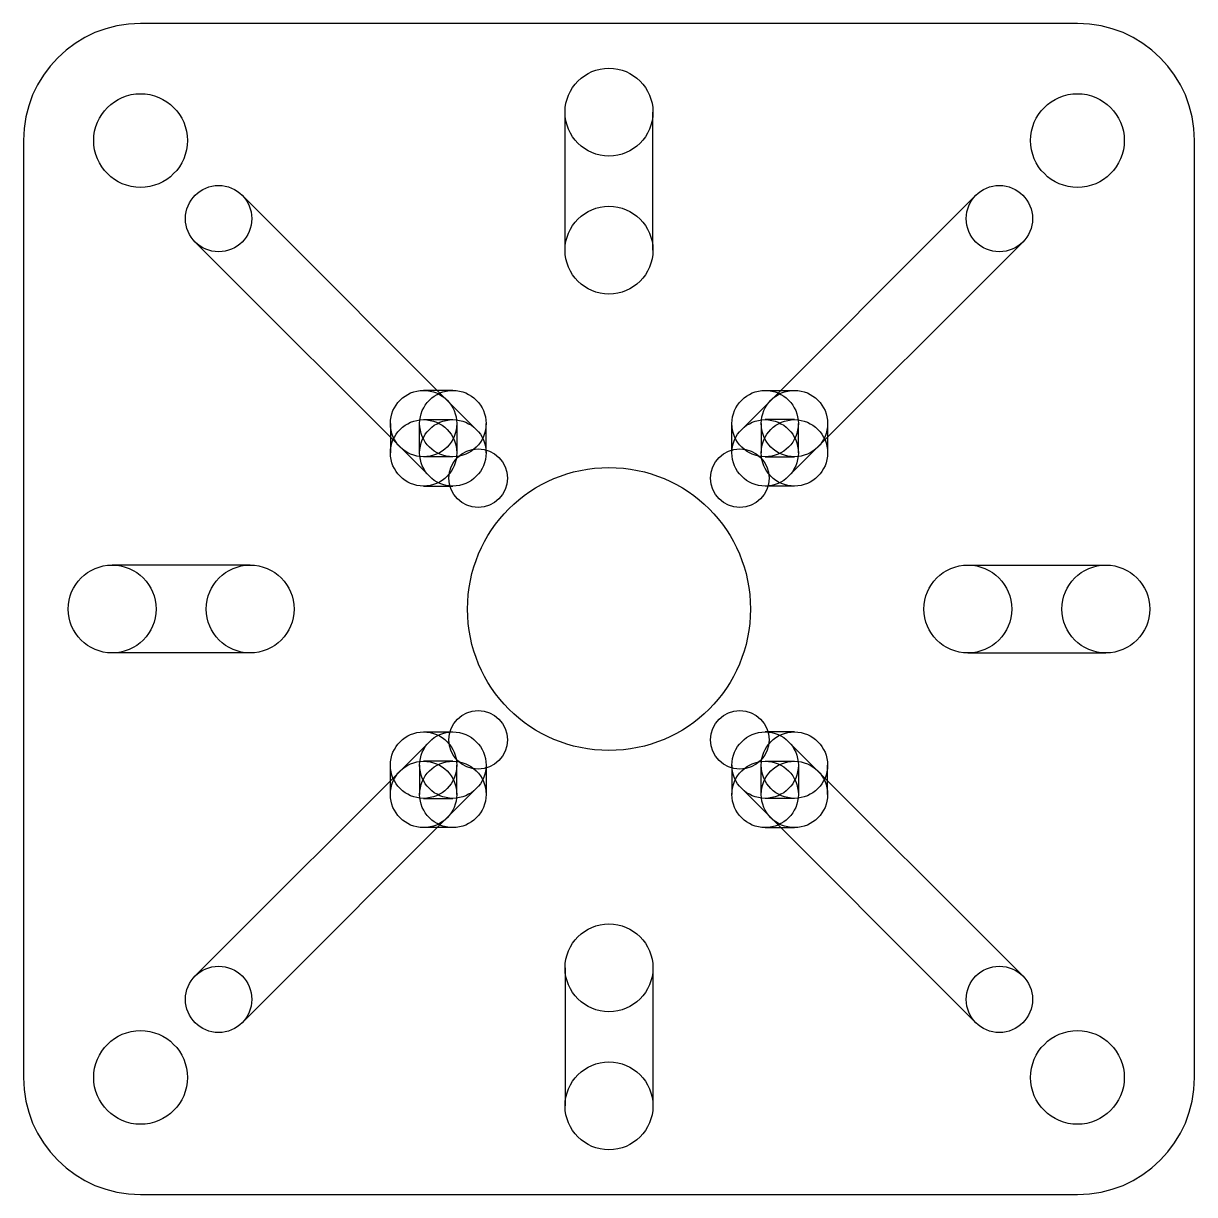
# Model space of a CAD drawing. Extents: x 0 to 60, y 0 to 60.
import ezdxf

# ---------------------------------------------------------------- set-up
doc = ezdxf.new("R2010")
doc.units = 0

msp = doc.modelspace()

# ---------------------------------------------------------------- linework, layer by layer
for p, q in [((54, 60), (6, 60)), ((27.75, 48.385), (27.75, 55.456)), ((32.25, 48.385), (32.25, 55.456)), ((0, 54), (0, 6)), ((60, 6), (60, 54)), ((23.202, 39.202), (11.202, 51.202)), ((36.798, 39.202), (48.798, 51.202)), ((20.798, 36.798), (8.798, 48.798)), ((39.202, 36.798), (51.202, 48.798)), ((22, 41.2), (20.5, 41.2)), ((38, 41.2), (39.5, 41.2)), ((20.5, 39.7), (22, 39.7)), ((39.5, 39.7), (38, 39.7)), ((18.8, 39.5), (18.8, 38)), ((20.3, 38), (20.3, 39.5)), ((22.2, 39.5), (22.2, 38)), ((23.7, 38), (23.7, 39.5)), ((36.3, 38), (36.3, 39.5)), ((37.8, 39.5), (37.8, 38)), ((39.7, 38), (39.7, 39.5)), ((41.2, 39.5), (41.2, 38)), ((22, 37.8), (20.5, 37.8)), ((38, 37.8), (39.5, 37.8)), ((20.5, 36.3), (22, 36.3)), ((39.5, 36.3), (38, 36.3)), ((11.615, 32.25), (4.544, 32.25)), ((48.385, 32.25), (55.456, 32.25)), ((11.615, 27.75), (4.544, 27.75)), ((48.385, 27.75), (55.456, 27.75)), ((20.5, 23.7), (22, 23.7)), ((39.5, 23.7), (38, 23.7)), ((20.798, 23.202), (8.798, 11.202)), ((39.202, 23.202), (51.202, 11.202)), ((22, 22.2), (20.5, 22.2)), ((38, 22.2), (39.5, 22.2)), ((18.8, 20.5), (18.8, 22)), ((20.3, 22), (20.3, 20.5)), ((22.2, 20.5), (22.2, 22)), ((23.7, 22), (23.7, 20.5)), ((36.3, 22), (36.3, 20.5)), ((37.8, 20.5), (37.8, 22)), ((39.7, 22), (39.7, 20.5)), ((41.2, 20.5), (41.2, 22)), ((23.202, 20.798), (11.202, 8.798)), ((36.798, 20.798), (48.798, 8.798)), ((20.5, 20.3), (22, 20.3)), ((39.5, 20.3), (38, 20.3)), ((22, 18.8), (20.5, 18.8)), ((38, 18.8), (39.5, 18.8)), ((27.75, 11.615), (27.75, 4.544)), ((32.25, 11.615), (32.25, 4.544)), ((6, 0), (54, 0))]:
    msp.add_line(p, q)
for centre, radius in [((30, 55.456), 2.25), ((6, 54), 2.4), ((54, 54), 2.4), ((10, 50), 1.7), ((50, 50), 1.7), ((30, 48.385), 2.25), ((20.5, 39.5), 1.7), ((20.5, 39.5), 1.7), ((22, 39.5), 1.7), ((22, 39.5), 1.7), ((38, 39.5), 1.7), ((38, 39.5), 1.7), ((39.5, 39.5), 1.7), ((39.5, 39.5), 1.7), ((20.5, 38), 1.7), ((20.5, 38), 1.7), ((22, 38), 1.7), ((22, 38), 1.7), ((22, 38), 1.7), ((38, 38), 1.7), ((38, 38), 1.7), ((38, 38), 1.7), ((39.5, 38), 1.7), ((39.5, 38), 1.7), ((23.3, 36.7), 1.5), ((36.7, 36.7), 1.5), ((30, 30), 7.25), ((4.544, 30), 2.25), ((11.615, 30), 2.25), ((48.385, 30), 2.25), ((55.456, 30), 2.25), ((23.3, 23.3), 1.5), ((36.7, 23.3), 1.5), ((20.5, 22), 1.7), ((20.5, 22), 1.7), ((22, 22), 1.7), ((22, 22), 1.7), ((22, 22), 1.7), ((38, 22), 1.7), ((38, 22), 1.7), ((38, 22), 1.7), ((39.5, 22), 1.7), ((39.5, 22), 1.7), ((20.5, 20.5), 1.7), ((20.5, 20.5), 1.7), ((22, 20.5), 1.7), ((22, 20.5), 1.7), ((38, 20.5), 1.7), ((38, 20.5), 1.7), ((39.5, 20.5), 1.7), ((39.5, 20.5), 1.7), ((30, 11.615), 2.25), ((10, 10), 1.7), ((50, 10), 1.7), ((6, 6), 2.4), ((54, 6), 2.4), ((30, 4.544), 2.25)]:
    msp.add_circle(centre, radius)
for centre, start, end in [((6, 54), 90, 180), ((54, 54), 0, 90), ((6, 6), 180, 270), ((54, 6), 270, 360)]:
    msp.add_arc(centre, 6, start, end)

doc.saveas('drawing.dxf')
